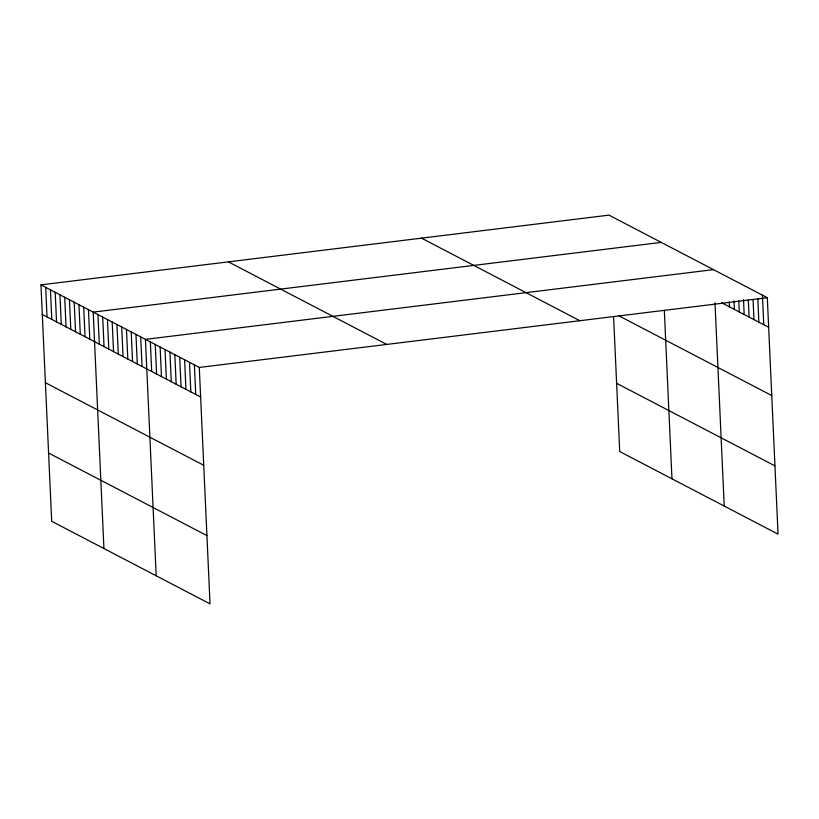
<?xml version="1.0" encoding="UTF-8"?>
<svg xmlns="http://www.w3.org/2000/svg" width="819" height="819" viewBox="0 0 819 819"><rect width="100%" height="100%" fill="white"/><g stroke="black" fill="none" stroke-linecap="round" stroke-linejoin="round"><path stroke-width="1.23" d="M40.95 284.869L199.283 367.434L210.022 603.859L51.689 521.293L40.95 284.869L608.978 215.141L767.311 297.707L778.05 534.131L619.717 451.566L613.585 316.492M661.23 242.393L93.202 312.121L103.931 548.535M713.482 269.635L145.444 339.363L156.183 575.788M199.283 367.434L767.311 297.707M721.672 302.784L768.662 327.283M619.123 315.95L771.754 395.546M421.529 238.155L579.862 320.72M616.615 383.302L774.948 465.868M228.399 261.865L386.732 344.42M42.291 314.445L200.624 397.01M45.393 382.708L203.726 465.274M48.587 453.03L206.92 535.595M762.417 295.157L763.758 324.733M757.81 298.761L758.865 322.174M753.081 299.908L753.971 319.625M748.3 299.826L749.078 317.076M743.519 299.734L744.184 314.527M738.789 300.88L739.291 311.967M734.008 300.788L734.397 309.418M729.279 301.935L729.504 306.869M714.997 302.938L724.221 506.06M664.322 310.442L671.969 478.808M194.39 364.885L195.731 394.461M189.496 362.336L190.837 391.912M184.603 359.776L185.944 389.353M179.709 357.227L181.05 386.803M174.816 354.678L176.157 384.254M169.922 352.119L171.263 381.695M165.028 349.57L166.37 379.146M160.135 347.021L161.476 376.597M155.241 344.471L156.583 374.048M150.348 341.912L151.689 371.488M140.704 336.885L142.045 366.462M135.954 334.408L137.295 363.984M131.204 331.93L132.545 361.507M126.454 329.453L127.795 359.029M121.703 326.976L123.045 356.552M116.953 324.498L118.294 354.074M112.203 322.021L113.544 351.597M107.453 319.553L108.794 349.129M102.703 317.076L104.044 346.652M97.952 314.598L99.294 344.175M88.452 309.643L89.793 339.22M83.702 307.166L85.043 336.742M78.952 304.688L80.293 334.265M74.201 302.211L75.543 331.787M69.451 299.734L70.792 329.31M64.701 297.256L66.042 326.832M59.951 294.779L61.292 324.355M55.201 292.301L56.542 321.877M50.45 289.824L51.792 319.4M45.7 287.346L47.041 316.922"/></g></svg>
